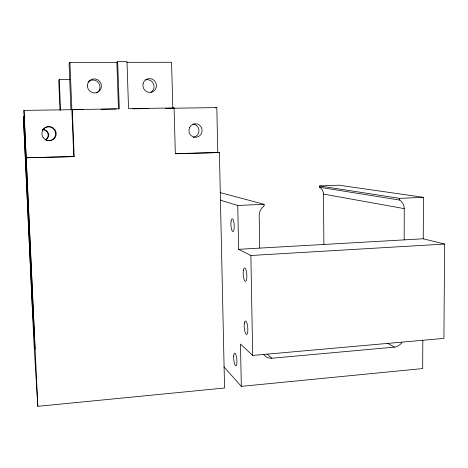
<?xml version="1.0" encoding="UTF-8"?>
<svg xmlns="http://www.w3.org/2000/svg" width="468" height="468" viewBox="0 0 468 468"><rect width="100%" height="100%" fill="white"/><g stroke="black" fill="none" stroke-linecap="round" stroke-linejoin="round"><path stroke-width="0.7" d="M404.182 239.879L404.241 208.629A10.899 9.951 -75.5 0 0 400.403 200.596L399.602 200.041L399.602 198.362L319.626 185.954L319.638 187.276L320.287 187.721A8.594 8.061 -76.5 0 1 323.464 194.08L323.891 244.296M422.815 340.142L422.686 368.568L241.312 386.363L223.885 366.795M241.312 386.363L240.482 344.062L252.673 355.44L443.927 338.393L444.6 244.056L423.253 238.791L423.435 197.32L338.92 185.199L319.626 185.954M175.535 153.615L219.404 152.539L224.552 388.007L37.814 406.329L33.953 342.974L23.4 117.222L23.429 116.895L24.862 116.871M83.515 109.53L23.956 110.389L35.047 349.105L32.315 306.71L23.429 116.895M70.165 79.379L59.26 79.443L58.728 80.303L59.98 110.079M219.404 152.539L175.336 153.767L174.078 107.973L128.548 108.629L126.986 61.671L117.673 61.682L116.865 62.338L69.937 62.384L69.059 63.788L70.92 109.512M71.856 109.693L119.299 108.763L117.673 61.682M174.078 107.973L172.821 108.237L171.545 62.285L126.822 62.326M215.461 107.821L216.813 107.599L217.801 152.439M263.771 354.75A11.156 10.354 -55.6 0 0 271.908 358.225L394.489 347.127A10.711 9.635 -64.3 0 0 401.942 342.424M32.315 306.71L33.772 306.61M220.276 200.14L237.762 205.458L238.621 249.315L250.871 255.499L444.6 244.056M238.621 249.315L423.253 238.791M237.762 205.458L264.075 204.305L264.104 206.055L263.244 206.71A11.308 10.758 -72.2 0 0 259.178 215.473L259.734 248.11M399.602 198.362L423.435 197.32M23.956 110.389L26.173 157.769L74.196 156.587L72.288 109.442M26.173 157.769L74.196 156.587M23.4 117.222L24.845 117.199M100.994 109.272L116.298 109.056M132.754 108.816L148.783 108.582M165.537 108.342L216.813 107.599M319.638 187.276L399.602 200.041M323.464 194.08L404.241 208.629M220.13 192.6L264.075 204.305M387.475 343.225L394.489 347.127M266.965 353.913L271.908 358.225M26.208 157.921L37.814 406.329M59.26 79.443L60.565 110.507M69.937 62.384L73.751 156.447M116.865 62.338L118.48 109.021M250.871 255.499L252.673 355.44M88.066 82.029A7.014 6.804 48.4 0 1 98.426 82.631A7.014 6.804 48.4 0 1 96.8 92.851M43.401 128.946A7.078 6.891 27.5 0 1 52.872 128.337A7.078 6.891 27.5 0 1 54.522 137.592A7.078 6.891 27.5 0 1 45.343 139.827M42.342 130.408A7.078 6.891 27.5 0 1 43.009 129.402M42.489 129.613A5.546 5.4 26.1 0 1 45.694 139.675M42.787 129.466A5.628 5.476 26.1 0 1 46.039 139.675M145.478 79.882A6.85 6.646 64.8 0 1 150.93 92.325M192.892 124.061A6.651 6.47 84.5 0 1 193.225 137.311M43.038 137.299A7.207 7.02 27.6 0 0 55.44 137.03A7.207 7.02 27.6 0 0 48.777 126.576A7.207 7.02 27.6 0 0 43.038 137.299M87.411 85.983A7.143 6.926 48.8 0 0 98.175 91.997A7.143 6.926 48.8 0 0 97.701 79.788A7.143 6.926 48.8 0 0 87.411 85.983M231.069 221.335A6.453 1.626 87.1 0 0 232.672 231.566A6.453 1.626 87.1 0 0 233.93 222.581A6.453 1.626 87.1 0 0 231.069 221.335M233.672 356.224A6.441 1.544 84.8 0 0 235.825 365.912A6.441 1.544 84.8 0 0 236.375 356.359A6.441 1.544 84.8 0 0 233.672 356.224M143.05 83.76A6.973 6.763 65.3 0 0 151.644 92.178A6.973 6.763 65.3 0 0 154.317 80.543A6.973 6.763 65.3 0 0 143.05 83.76M189.721 127.284A6.774 6.581 85 0 0 195.688 137.305A6.774 6.581 85 0 0 201.117 127.021A6.774 6.581 85 0 0 189.721 127.284M243.372 270.311A6.786 1.784 86.1 0 0 245.127 281.321A6.786 1.784 86.1 0 0 246.548 272.323A6.786 1.784 86.1 0 0 243.372 270.311M244.378 323.055A6.786 1.749 85.1 0 0 246.127 334.287A6.786 1.749 85.1 0 0 247.549 325.798A6.786 1.749 85.1 0 0 244.378 323.055"/></g></svg>
